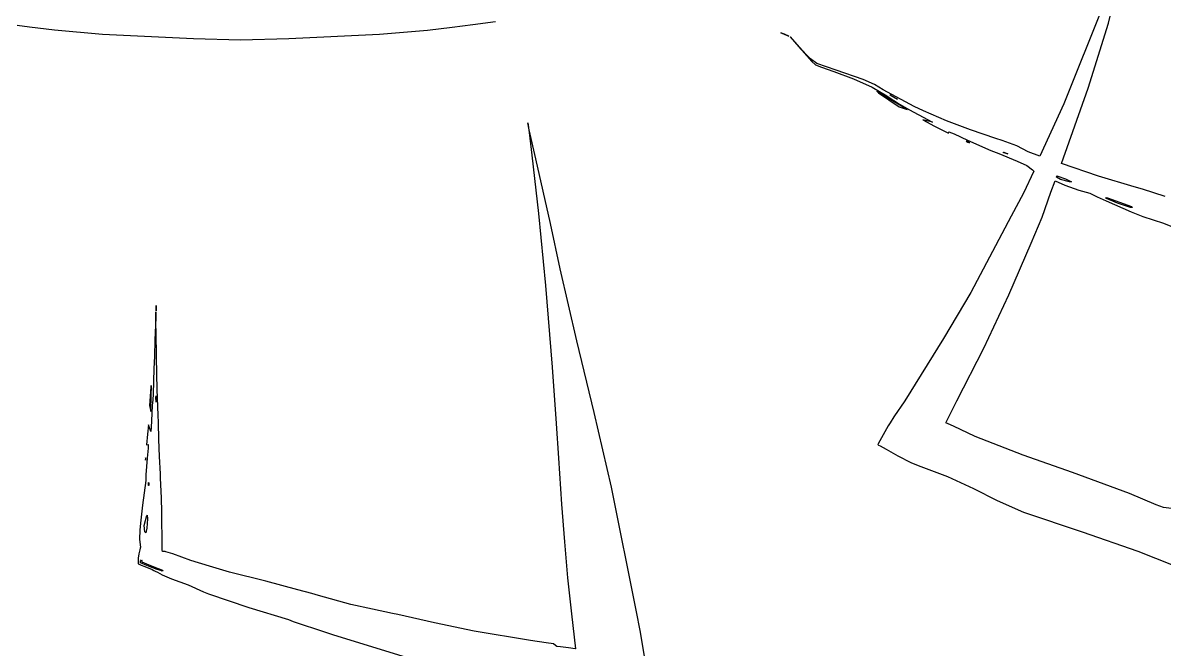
# Model space of a CAD drawing. Extents: x 0 to 238, y 0 to 238.
# Drawn here: x 111.49 to 149.35, y 39.58 to 60.36 of the extents above; entities that cross this region are included whole.
import ezdxf

# ---------------------------------------------------------------- set-up
doc = ezdxf.new("R2010")
doc.units = 0

msp = doc.modelspace()

# ---------------------------------------------------------------- linework, layer by layer
at = {"layer": 'Layer 1'}
for p, q in [((147.499317, 60.352112), (148.244685, 63.416462)), ((147.330262, 60.964198), (146.014982, 57.670948)), ((111.299919, 60.286058), (111.714176, 60.231279)), ((111.714176, 60.231279), (112.533466, 60.135058)), ((124.910526, 60.125287), (125.727858, 60.219013)), ((125.727858, 60.219013), (126.415351, 60.310786)), ((126.415351, 60.310786), (127.164368, 60.403166)), ((146.823892, 58.198142), (147.499317, 60.352112)), ((112.533466, 60.135058), (114.129046, 59.992211)), ((114.129046, 59.992211), (117.144276, 59.841682)), ((117.144276, 59.841682), (118.712836, 59.803004)), ((118.712836, 59.803004), (120.309426, 59.838987)), ((120.309426, 59.838987), (123.318116, 59.985607)), ((123.318116, 59.985607), (124.910526, 60.125287)), ((136.635, 60.0358), (136.740249, 59.988903)), ((136.756217, 59.982505), (136.635, 60.0358)), ((136.635, 60.0358), (136.635, 60.0358)), ((136.740249, 59.988903), (136.896843, 59.91957)), ((136.896843, 59.91957), (136.756217, 59.982505)), ((137.032435, 59.805102), (136.941472, 59.899365)), ((136.941472, 59.899365), (137.087014, 59.733743)), ((137.304249, 59.487467), (137.032435, 59.805102)), ((137.087014, 59.733743), (137.658943, 59.083518)), ((137.392585, 59.397244), (137.304249, 59.487467)), ((137.453025, 59.333637), (137.392585, 59.397244)), ((137.613996, 59.165455), (137.453025, 59.333637)), ((137.822809, 59.013241), (137.613996, 59.165455)), ((137.658943, 59.083518), (137.775848, 58.972887)), ((137.775848, 58.972887), (137.981495, 58.896342)), ((138.465691, 58.793782), (137.822809, 59.013241)), ((137.981495, 58.896342), (138.3907, 58.747024)), ((138.3907, 58.747024), (139.044431, 58.499871)), ((139.363744, 58.483425), (138.465691, 58.793782)), ((139.044431, 58.499871), (139.660561, 58.234255)), ((139.737033, 58.322048), (139.363744, 58.483425)), ((140.02812, 58.136614), (139.737033, 58.322048)), ((139.660561, 58.234255), (140.14631, 57.945528)), ((139.880126, 58.059187), (139.818, 58.094425)), ((139.818, 58.094425), (139.872105, 58.045172)), ((139.872105, 58.045172), (140.56, 57.5816)), ((140.141495, 57.881974), (139.880126, 58.059187)), ((141.05669, 57.588), (140.02812, 58.136614)), ((140.14631, 57.945528), (140.382211, 57.786307)), ((140.308, 57.927), (140.247359, 57.971337)), ((140.247359, 57.971337), (140.28954, 57.949236)), ((140.28954, 57.949236), (140.496127, 57.825456)), ((140.496127, 57.825456), (140.308, 57.927)), ((140.308, 57.927), (140.308, 57.927)), ((145.940393, 55.692252), (146.823892, 58.198142)), ((140.81672, 57.482348), (140.141495, 57.881974)), ((140.382211, 57.786307), (140.569259, 57.663944)), ((140.56, 57.5816), (140.81672, 57.482348)), ((140.56, 57.5816), (140.56, 57.5816)), ((140.569259, 57.663944), (140.903266, 57.476489)), ((141.36287, 57.446971), (141.05669, 57.588)), ((146.014982, 57.670948), (145.22373, 55.937848)), ((140.903266, 57.476489), (141.49311, 57.160945)), ((142.124274, 57.111011), (141.36287, 57.446971)), ((128.28636, 56.814419), (128.240346, 57.044763)), ((128.240346, 57.044763), (128.284136, 56.728104)), ((128.5073, 55.851952), (128.28636, 56.814419)), ((141.666482, 57.069172), (141.341975, 57.149357)), ((141.341975, 57.149357), (141.72935, 56.938588)), ((141.49311, 57.160945), (141.666482, 57.069172)), ((141.72935, 56.938588), (142.194884, 56.702958)), ((142.925364, 56.812175), (142.124274, 57.111011)), ((143.763247, 56.526682), (142.925364, 56.812175)), ((128.284136, 56.728104), (128.372875, 55.976067)), ((142.194884, 56.702958), (142.207079, 56.743522)), ((142.207079, 56.743522), (142.378698, 56.677084)), ((142.378698, 56.677084), (142.821056, 56.469481)), ((142.82, 56.4207), (142.78065, 56.431952)), ((142.78065, 56.431952), (142.830781, 56.40627)), ((142.885628, 56.385103), (142.82, 56.4207)), ((142.821056, 56.469481), (143.597014, 56.124493)), ((143.975563, 56.455056), (143.763247, 56.526682)), ((144.463065, 56.281489), (143.975563, 56.455056)), ((142.830781, 56.40627), (142.885628, 56.385103)), ((143.597014, 56.124493), (143.866471, 56.025309)), ((144.010385, 56.063854), (144.026489, 56.067088)), ((144.14144, 56.01197), (144.010385, 56.063854)), ((144.026489, 56.067088), (144.158893, 56.01379)), ((144.833527, 56.079549), (144.463065, 56.281489)), ((145.22373, 55.937848), (144.833527, 56.079549)), ((128.372875, 55.976067), (128.588775, 54.031727)), ((128.989335, 53.702032), (128.5073, 55.851952)), ((143.866471, 56.025309), (144.470943, 55.778221)), ((144.142, 56.012), (144.14144, 56.01197)), ((144.158893, 56.01379), (144.142, 56.012)), ((144.470943, 55.778221), (144.791206, 55.634093)), ((147.167263, 55.279948), (145.940393, 55.692252)), ((145.025287, 55.446641), (144.678747, 54.710773)), ((144.791206, 55.634093), (144.974955, 55.48889)), ((144.974955, 55.48889), (145.025287, 55.446641)), ((145.771263, 55.240937), (145.79059, 55.292276)), ((145.79059, 55.292276), (146.072174, 55.189183)), ((148.349663, 54.922895), (147.167263, 55.279948)), ((145.582979, 54.746927), (145.727443, 55.124599)), ((145.727443, 55.124599), (146.053635, 54.981885)), ((145.904678, 55.167088), (145.771263, 55.240937)), ((146.207688, 55.0834), (145.904678, 55.167088)), ((146.053635, 54.981885), (146.513442, 54.816263)), ((146.072174, 55.189183), (146.273116, 55.088994)), ((146.273116, 55.088994), (146.207688, 55.0834)), ((148.630305, 54.84231), (148.349663, 54.922895)), ((144.678747, 54.710773), (144.274732, 53.951122)), ((145.303483, 53.915851), (145.582979, 54.746927)), ((146.513442, 54.816263), (146.884172, 54.715792)), ((146.884172, 54.715792), (147.121419, 54.595517)), ((147.121419, 54.595517), (147.424365, 54.455433)), ((147.433747, 54.530332), (147.411042, 54.568805)), ((147.411042, 54.568805), (147.466, 54.56)), ((147.798076, 54.37778), (147.433747, 54.530332)), ((147.466, 54.56), (147.46602, 54.55998)), ((147.46602, 54.55998), (148.260102, 54.264177)), ((149.378032, 54.596571), (148.630305, 54.84231)), ((147.424365, 54.455433), (148.251397, 54.095078)), ((148.224666, 54.233248), (147.798076, 54.37778)), ((148.290424, 54.240391), (148.224666, 54.233248)), ((148.260102, 54.264177), (148.290424, 54.240391)), ((128.588775, 54.031727), (128.823801, 51.653517)), ((144.274732, 53.951122), (142.928862, 51.416792)), ((144.929451, 53.055398), (145.303483, 53.915851)), ((148.251397, 54.095078), (148.641532, 53.940985)), ((148.641532, 53.940985), (149.327402, 53.713912)), ((129.316806, 52.201522), (128.989335, 53.702032)), ((149.327402, 53.713912), (149.974328, 53.452541)), ((144.193583, 51.341898), (144.929451, 53.055398)), ((129.865288, 49.815432), (129.316806, 52.201522)), ((128.823801, 51.653517), (129.043192, 48.933557)), ((142.928862, 51.416792), (142.024947, 49.884282)), ((143.368707, 49.569508), (144.193583, 51.341898)), ((115.905353, 50.775823), (115.897268, 50.581564)), ((115.905554, 50.660129), (115.905353, 50.775823)), ((115.908979, 50.910327), (115.90662, 50.806159)), ((115.90662, 50.806159), (115.909383, 50.899952)), ((115.911, 50.9806), (115.908979, 50.910327)), ((115.909383, 50.899952), (115.911, 50.9806)), ((115.911, 50.9806), (115.911, 50.9806)), ((115.897268, 50.581564), (115.868224, 49.829931)), ((115.90057, 50.285694), (115.905554, 50.660129)), ((115.909733, 50.171213), (115.90057, 50.285694)), ((115.912225, 50.093726), (115.909733, 50.171213)), ((115.921457, 49.286436), (115.912225, 50.093726)), ((115.868224, 49.829931), (115.850707, 49.306717)), ((130.437688, 47.436822), (129.865288, 49.815432)), ((142.024947, 49.884282), (140.748617, 47.826332)), ((115.850707, 49.306717), (115.83622, 48.885317)), ((115.933113, 48.717476), (115.921457, 49.286436)), ((142.464253, 47.824478), (143.368707, 49.569508)), ((115.83622, 48.885317), (115.816465, 48.052762)), ((129.043192, 48.933557), (129.175732, 47.069467)), ((115.945578, 48.193184), (115.933113, 48.717476)), ((115.733842, 48.274949), (115.684721, 47.662457)), ((115.748867, 48.328314), (115.733842, 48.274949)), ((115.743948, 48.03696), (115.755, 48.2736)), ((115.755, 48.2736), (115.748867, 48.328314)), ((115.97745, 47.343109), (115.945578, 48.193184)), ((115.729058, 47.463886), (115.743948, 48.03696)), ((115.79753, 47.843542), (115.780081, 47.681357)), ((115.816465, 48.052762), (115.79753, 47.843542)), ((115.903578, 47.93695), (115.912, 47.9917)), ((115.910586, 47.779953), (115.903578, 47.93695)), ((115.915909, 47.956288), (115.910586, 47.779953)), ((115.912, 47.9918), (115.915909, 47.956288)), ((115.912, 47.9917), (115.912, 47.9918)), ((140.748617, 47.826332), (140.599166, 47.613003)), ((142.116555, 47.110778), (142.464253, 47.824478)), ((115.684721, 47.662457), (115.729058, 47.463886)), ((115.772461, 47.405702), (115.746654, 46.935314)), ((115.780081, 47.681357), (115.772461, 47.405702)), ((115.987423, 47.106607), (115.97745, 47.343109)), ((131.017434, 44.960512), (130.437688, 47.436822)), ((140.523428, 47.506004), (140.376134, 47.293686)), ((140.599166, 47.613003), (140.523428, 47.506004)), ((115.657712, 47.025467), (115.625841, 46.719894)), ((115.735131, 46.799407), (115.657712, 47.025467)), ((115.994835, 46.536363), (115.987423, 47.106607)), ((129.175732, 47.069467), (129.253219, 45.921367)), ((140.190164, 46.990876), (140.131947, 46.890614)), ((140.252018, 47.09188), (140.190164, 46.990876)), ((140.376134, 47.293686), (140.252018, 47.09188)), ((142.08969, 47.094246), (142.088815, 47.094514)), ((142.088815, 47.094514), (142.09151, 47.094246)), ((142.096091, 47.093907), (142.08969, 47.094246)), ((142.09151, 47.094246), (142.096091, 47.093907)), ((142.108266, 47.093732), (142.108469, 47.094136)), ((142.178821, 47.061322), (142.108266, 47.093732)), ((142.108469, 47.094136), (142.111164, 47.099662)), ((142.111164, 47.099662), (142.116555, 47.110778)), ((142.359265, 46.97797), (142.178821, 47.061322)), ((143.073908, 46.641336), (142.359265, 46.97797)), ((115.625841, 46.719894), (115.592014, 46.363989)), ((115.746654, 46.935314), (115.735131, 46.799407)), ((140.131947, 46.890614), (139.917337, 46.493068)), ((144.665038, 46.014425), (143.073908, 46.641336)), ((115.592014, 46.363989), (115.640799, 46.369515)), ((115.647402, 46.245871), (115.61681, 45.919411)), ((115.640799, 46.369515), (115.647402, 46.245871)), ((116.023404, 45.969622), (115.994835, 46.536363)), ((139.863972, 46.393613), (139.850707, 46.36875)), ((139.850707, 46.36875), (139.873212, 46.354263)), ((139.917337, 46.493068), (139.863972, 46.393613)), ((139.873212, 46.354263), (139.9226, 46.326368)), ((139.9226, 46.326368), (140.119958, 46.214919)), ((140.119958, 46.214919), (140.516291, 45.99108)), ((115.56, 45.9312), (115.553596, 45.893735)), ((115.553596, 45.893735), (115.553935, 45.855071)), ((115.553935, 45.855071), (115.564377, 45.904663)), ((115.564377, 45.904663), (115.56, 45.9312)), ((115.56, 45.9312), (115.56, 45.9312)), ((115.61681, 45.919411), (115.565533, 45.360823)), ((116.053726, 45.39904), (116.023404, 45.969622)), ((129.253219, 45.921367), (129.35719, 44.391157)), ((140.516291, 45.99108), (140.941735, 45.779033)), ((146.307918, 45.445056), (144.665038, 46.014425)), ((140.941735, 45.779033), (141.188349, 45.679782)), ((141.188349, 45.679782), (142.161936, 45.308096)), ((148.197208, 44.74928), (146.307918, 45.445056)), ((115.565668, 45.175457), (115.462979, 44.354755)), ((115.565533, 45.360823), (115.565668, 45.175457)), ((115.656357, 45.016325), (115.661141, 45.10702)), ((115.661141, 45.10702), (115.670641, 45.099002)), ((115.670641, 45.099002), (115.664914, 45.007094)), ((116.059317, 45.256261), (116.053726, 45.39904)), ((116.083912, 44.600038), (116.059317, 45.256261)), ((142.161936, 45.308096), (143.026904, 44.917501)), ((115.664914, 45.007094), (115.656357, 45.016325)), ((131.848981, 40.820962), (131.017434, 44.960512)), ((143.026904, 44.917501), (143.804547, 44.509645)), ((149.082324, 44.373295), (148.197208, 44.74928)), ((115.462979, 44.354755), (115.399911, 43.862537)), ((116.096714, 44.122374), (116.083912, 44.600038)), ((129.35719, 44.391157), (129.459944, 43.147367)), ((143.804547, 44.509645), (144.685486, 44.128067)), ((149.327724, 44.28671), (149.082324, 44.373295)), ((115.517, 43.6835), (115.596304, 44.011645)), ((115.596304, 44.011645), (115.612072, 44.023781)), ((115.612072, 44.023781), (115.628379, 43.908289)), ((116.114494, 42.972384), (116.096714, 44.122374)), ((144.685486, 44.128067), (146.623836, 43.473797)), ((149.674803, 44.242105), (149.327724, 44.28671)), ((115.36986, 43.540121), (115.360899, 43.219799)), ((115.399911, 43.862537), (115.36986, 43.540121)), ((115.539976, 43.479746), (115.517, 43.6835)), ((115.517, 43.6835), (115.517, 43.6835)), ((115.604729, 43.591264), (115.570834, 43.442891)), ((115.628379, 43.908289), (115.604729, 43.591264)), ((115.360899, 43.219799), (115.388255, 42.971097)), ((115.570834, 43.442891), (115.539976, 43.479746)), ((146.623836, 43.473797), (148.467596, 42.830986)), ((115.370196, 42.881274), (115.341155, 42.744961)), ((115.380709, 42.938283), (115.370196, 42.881274)), ((115.388255, 42.971097), (115.380709, 42.938283)), ((116.101557, 42.86464), (116.104723, 42.875825)), ((116.105062, 42.854669), (116.101557, 42.86464)), ((116.104723, 42.875825), (116.114494, 42.972384)), ((116.11308, 42.836003), (116.105062, 42.854669)), ((116.118724, 42.828053), (116.11308, 42.836003)), ((116.134763, 42.826436), (116.118724, 42.828053)), ((116.165621, 42.823808), (116.134763, 42.826436)), ((116.190824, 42.820103), (116.165621, 42.823808)), ((116.202412, 42.818215), (116.190824, 42.820103)), ((116.208005, 42.81734), (116.202412, 42.818215)), ((116.236439, 42.808647), (116.208005, 42.81734)), ((116.463986, 42.740121), (116.236439, 42.808647)), ((129.459944, 43.147367), (129.555617, 41.952027)), ((148.467596, 42.830986), (149.640496, 42.366663)), ((115.314945, 42.596253), (115.309755, 42.435547)), ((115.309755, 42.435547), (115.310226, 42.422)), ((115.310226, 42.422), (115.31043, 42.415196)), ((115.31043, 42.415196), (115.310833, 42.411962)), ((115.310833, 42.411962), (115.314877, 42.410412)), ((115.314877, 42.410412), (115.34722, 42.398082)), ((115.341155, 42.744961), (115.314945, 42.596253)), ((115.389179, 42.455411), (115.38965, 42.46188)), ((115.391739, 42.450427), (115.389179, 42.455411)), ((115.38965, 42.46188), (115.390593, 42.474752)), ((115.390593, 42.474752), (115.392548, 42.50049)), ((115.446117, 42.426303), (115.391739, 42.450427)), ((115.392548, 42.50049), (115.42462, 42.546445)), ((115.42462, 42.546445), (115.436143, 42.510193)), ((115.436143, 42.510193), (115.435604, 42.489309)), ((115.435604, 42.489309), (115.443224, 42.472124)), ((115.443224, 42.472124), (115.491267, 42.453125)), ((115.550152, 42.380687), (115.446117, 42.426303)), ((115.491267, 42.453125), (115.58762, 42.414986)), ((115.58762, 42.414986), (115.781679, 42.339184)), ((117.064752, 42.527131), (116.463986, 42.740121)), ((117.685465, 42.336239), (117.064752, 42.527131)), ((115.34722, 42.398082), (115.410692, 42.373419)), ((115.410692, 42.373419), (115.534068, 42.323626)), ((115.534068, 42.323626), (115.773807, 42.22215)), ((115.708024, 42.313307), (115.550152, 42.380687)), ((115.948102, 42.22625), (115.708024, 42.313307)), ((115.773807, 42.22215), (115.83263, 42.196073)), ((115.781679, 42.339184), (116.124782, 42.204759)), ((115.83263, 42.196073), (115.875957, 42.175118)), ((115.875957, 42.175118), (115.955261, 42.134478)), ((116.093647, 42.17578), (115.948102, 42.22625)), ((115.955261, 42.134478), (116.107813, 42.050252)), ((116.148636, 42.183533), (116.093, 42.1758)), ((116.093, 42.1758), (116.093647, 42.17578)), ((116.107813, 42.050252), (116.421926, 41.917108)), ((116.124782, 42.204759), (116.148636, 42.183533)), ((118.341419, 42.141037), (117.685465, 42.336239)), ((119.544709, 41.837756), (118.341419, 42.141037)), ((116.421926, 41.917108), (116.973106, 41.720625)), ((116.973106, 41.720625), (117.485472, 41.489307)), ((120.607709, 41.554687), (119.544709, 41.837756)), ((129.555617, 41.952027), (129.685862, 40.759587)), ((117.485472, 41.489307), (117.644558, 41.421319)), ((117.644558, 41.421319), (118.988738, 40.961512)), ((121.072436, 41.433267), (120.607709, 41.554687)), ((121.291158, 41.364673), (121.072436, 41.433267)), ((122.367428, 41.06786), (121.291158, 41.364673)), ((118.988738, 40.961512), (120.300108, 40.560999)), ((123.081935, 40.907493), (122.367428, 41.06786)), ((123.745639, 40.768149), (123.081935, 40.907493)), ((120.300108, 40.560999), (120.458655, 40.498267)), ((123.927633, 40.733246), (123.745639, 40.768149)), ((125.148173, 40.457117), (123.927633, 40.733246)), ((129.685862, 40.759587), (129.821029, 39.594777)), ((131.963665, 40.195804), (131.848981, 40.820962)), ((120.458655, 40.498267), (121.530615, 40.140474)), ((121.530615, 40.140474), (121.763417, 40.073362)), ((126.457523, 40.184022), (125.148173, 40.457117)), ((128.323433, 39.867804), (126.457523, 40.184022)), ((132.131914, 39.221339), (131.963665, 40.195804)), ((121.763417, 40.073362), (124.096277, 39.351983)), ((128.851834, 39.796651), (128.323433, 39.867804)), ((129.087599, 39.760063), (128.851834, 39.796651)), ((129.157, 39.699287), (129.087599, 39.760063)), ((129.197971, 39.673478), (129.157, 39.699287)), ((129.324971, 39.657374), (129.197971, 39.673478)), ((129.582837, 39.625974), (129.324971, 39.657374)), ((129.810923, 39.596058), (129.582837, 39.625974)), ((129.821029, 39.594777), (129.810923, 39.596058))]:
    msp.add_line(p, q, dxfattribs=at)

doc.saveas('drawing.dxf')
